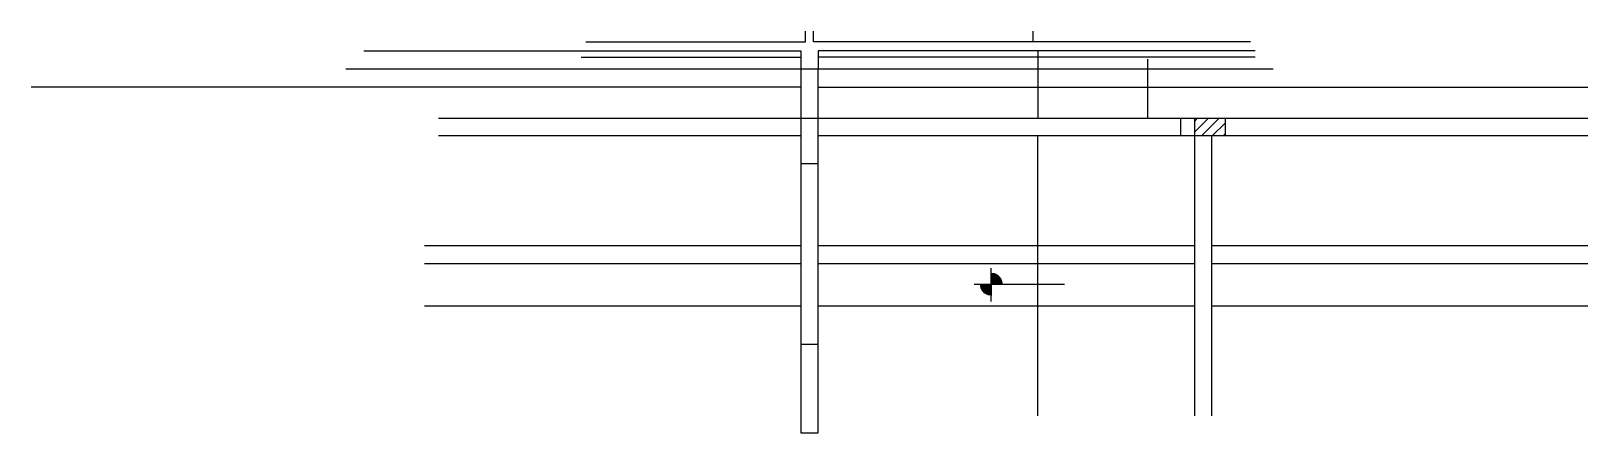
# Model space of a CAD drawing. Header units: metres. Extents: x 4489 to 6218, y 3168 to 3614.
import ezdxf

# ---------------------------------------------------------------- set-up
doc = ezdxf.new("R2010")
doc.units = ezdxf.units.M
for name, color, linetype in [('3', 7, 'Continuous'), ('7', 7, 'Continuous'), ('Painéis', 7, 'Continuous'), ('SARR_2.2x7', 7, 'Continuous')]:
    doc.layers.add(name, color=color, linetype=linetype)

msp = doc.modelspace()

# ---------------------------------------------------------------- linework, layer by layer
at = {"layer": '3', "color": 7, "lineweight": 25}
for p, q in [((4838.2, 3571.9), (5868.2, 3571.9)), ((5780.7, 3501.7), (5795.9, 3516.9)), ((5780.7, 3513.7), (5783.9, 3516.9)), ((5789, 3497.9), (5808, 3516.9)), ((5801, 3497.9), (5815.2, 3512.2)), ((5780.7, 3497.9), (5780.7, 3186.9)), ((5799.7, 3497.9), (5799.7, 3186.9)), ((5813, 3497.9), (5815.2, 3500.2)), ((5555.1, 3313.8), (5555.1, 3350.7)), ((5555.1, 3345.4), (5555.1, 3320.4)), ((5555.1, 3344.8), (5558.9, 3344.8)), ((5555.1, 3344), (5560.8, 3344)), ((5555.1, 3343.2), (5562.2, 3343.2)), ((5555.1, 3342.5), (5563.2, 3342.5)), ((5555.1, 3341.7), (5564, 3341.7)), ((5555.1, 3340.9), (5564.7, 3340.9)), ((5555.1, 3340.1), (5565.3, 3340.1)), ((5555.1, 3339.3), (5565.8, 3339.3)), ((5555.1, 3338.5), (5566.3, 3338.5)), ((5555.1, 3337.7), (5566.6, 3337.7)), ((5536, 3332.9), (5636.4, 3332.9)), ((5542.6, 3332.9), (5567.6, 3332.9)), ((5555.1, 3332.1), (5542.6, 3332.1)), ((5555.1, 3331.4), (5542.7, 3331.4)), ((5555.1, 3330.6), (5542.8, 3330.6)), ((5555.1, 3329.8), (5543, 3329.8)), ((5555.1, 3329), (5543.2, 3329)), ((5555.1, 3328.2), (5543.5, 3328.2)), ((5555.1, 3327.4), (5543.9, 3327.4)), ((5555.1, 3326.6), (5544.3, 3326.6)), ((5555.1, 3325.8), (5544.8, 3325.8)), ((5555.1, 3325), (5545.4, 3325)), ((5555.1, 3324.2), (5546.1, 3324.2)), ((5555.1, 3323.4), (5547, 3323.4)), ((5555.1, 3322.6), (5548, 3322.6)), ((5555.1, 3321.8), (5549.3, 3321.8)), ((5555.1, 3321), (5551.2, 3321)), ((5555.1, 3336.9), (5566.9, 3336.9)), ((5555.1, 3336.1), (5567.2, 3336.1)), ((5555.1, 3335.3), (5567.3, 3335.3)), ((5555.1, 3334.5), (5567.5, 3334.5)), ((5555.1, 3333.7), (5567.6, 3333.7))]:
    msp.add_line(p, q, dxfattribs=at)
for points in [[(5343.7, 3571.9), (5343.7, 3516.9)], [(5362.7, 3516.9), (5362.7, 3571.9)], [(5343.7, 3516.9), (4941.2, 3516.9)], [(5765.2, 3516.9), (5362.7, 3516.9)], [(6217.7, 3516.9), (5815.2, 3516.9)], [(4941.2, 3497.9), (5343.7, 3497.9)], [(5362.7, 3497.9), (5765.2, 3497.9)], [(5815.2, 3497.9), (6217.7, 3497.9)], [(5343.7, 3466.9), (5343.7, 3265.9)], [(5362.7, 3265.9), (5362.7, 3466.9)]]:
    msp.add_lwpolyline(points, dxfattribs=at)
at = {"layer": '7', "color": 7, "lineweight": 25}
for points in [[(5343.7, 3466.9), (5362.7, 3466.9), (5362.7, 3516.9), (5343.7, 3516.9), (5343.7, 3466.9)], [(5765.2, 3497.9), (5815.2, 3497.9), (5815.2, 3516.9), (5765.2, 3516.9), (5765.2, 3497.9)], [(5780.7, 3497.9), (5815.2, 3497.9), (5815.2, 3516.9), (5780.7, 3516.9), (5780.7, 3497.9)], [(5343.7, 3167.9), (5362.7, 3167.9), (5362.7, 3265.9), (5343.7, 3265.9), (5343.7, 3167.9)]]:
    msp.add_lwpolyline(points, dxfattribs=at)
at = {"layer": 'Painéis', "color": 7, "lineweight": 25}
for p, q in [((5348.7, 3601.9), (5348.7, 3613.9)), ((5357.7, 3601.9), (5357.7, 3613.9)), ((5601.7, 3601.9), (5601.7, 3613.9)), ((5601.7, 3601.9), (5601.7, 3613.9)), ((5104.7, 3601.9), (5348.7, 3601.9)), ((5601.7, 3601.9), (5357.7, 3601.9)), ((5843.2, 3601.9), (5601.7, 3601.9)), ((4858.2, 3591.9), (5343.7, 3591.9)), ((5343.7, 3591.9), (5343.7, 3571.9)), ((5848.2, 3591.9), (5362.7, 3591.9)), ((5362.7, 3591.9), (5362.7, 3571.9)), ((5606.7, 3591.9), (5606.7, 3516.9)), ((5728.7, 3582.9), (5728.7, 3516.9)), ((5343.7, 3551.9), (4488.7, 3551.9)), ((5362.7, 3551.9), (6217.7, 3551.9)), ((5606.7, 3186.9), (5606.7, 3497.9)), ((4925.7, 3375.9), (5343.7, 3375.9)), ((5362.7, 3375.9), (5780.7, 3375.9)), ((5799.7, 3375.9), (6217.7, 3375.9)), ((4925.7, 3355.9), (5343.7, 3355.9)), ((5362.7, 3355.9), (5780.7, 3355.9)), ((5799.7, 3355.9), (6217.7, 3355.9)), ((4925.7, 3308.9), (5343.7, 3308.9)), ((5362.7, 3308.9), (5780.7, 3308.9)), ((5799.7, 3308.9), (6217.7, 3308.9))]:
    msp.add_line(p, q, dxfattribs=at)
at = {"layer": 'SARR_2.2x7', "color": 7, "lineweight": 25}
for p, q in [((5099.7, 3584.9), (5343.7, 3584.9)), ((5606.7, 3584.9), (5362.7, 3584.9)), ((5848.2, 3584.9), (5606.7, 3584.9))]:
    msp.add_line(p, q, dxfattribs=at)

doc.saveas('drawing.dxf')
